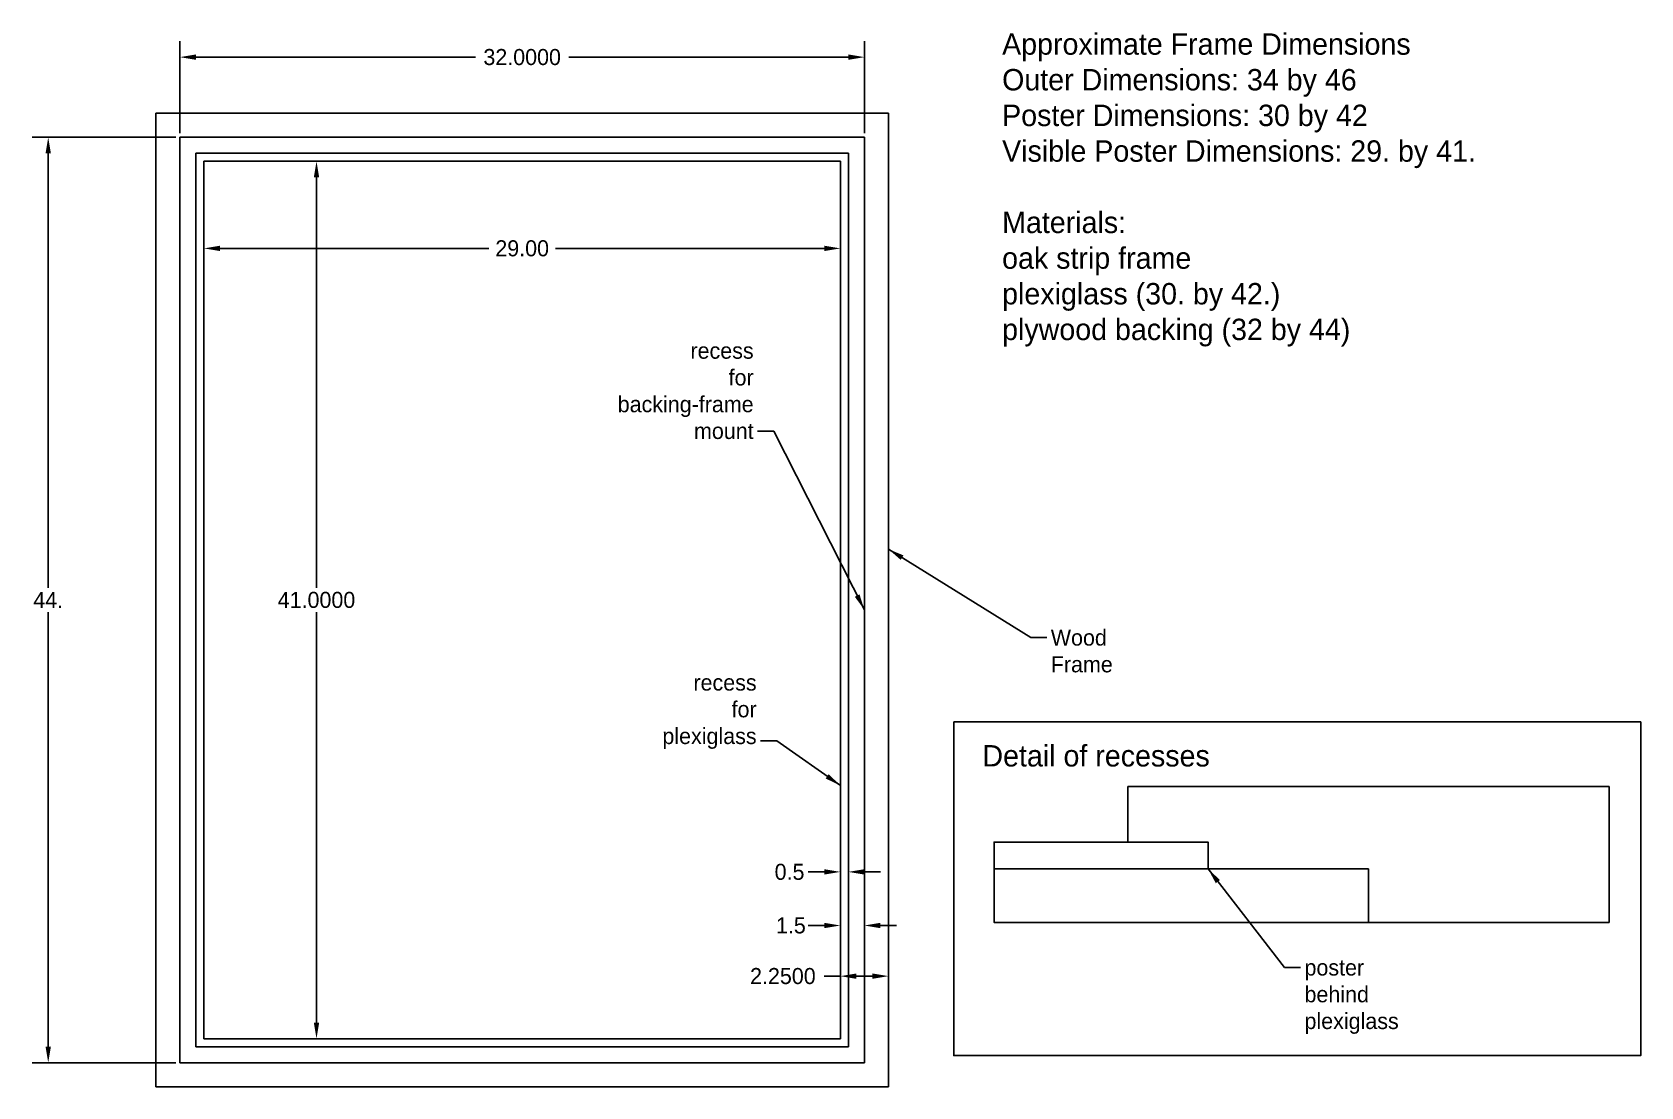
# Model space of a CAD drawing. Header units: inches. Extents: x -6.9 to 68.3, y -1.1 to 48.2.
import ezdxf

# ---------------------------------------------------------------- set-up
doc = ezdxf.new("R2010")
doc.units = ezdxf.units.IN
doc.header["$MEASUREMENT"] = 0
doc.dimstyles.get("Standard").update_dxf_attribs({"dimscale": 1.5, "dimtxt": 0.5, "dimasz": 0.5, "dimexe": 0.5, "dimexo": 0.125, "dimgap": 0.125, "dimtad": 0, "dimtih": 1, "dimtoh": 1, "dimdec": 4, "dimzin": 0, "dimdsep": 46, "dimtxsty": 'Standard', "dimcen": 0.25, "dimadec": 0, "dimazin": 0, "dimtfac": 1, "dimtdec": 4, "dimtofl": 0, "dimtmove": 0, "dimatfit": 3, "dimfxl": 0, "dimtolj": 1, "dimtzin": 0, "dimarcsym": 0})

# ---------------------------------------------------------------- blocks, each defined once
blk = doc.blocks.new('*D2')
at = {"color": 0, "lineweight": -2}
for p, q in [((1.125, 37.547), (1.125, 38.806)), ((30.875, 37.547), (30.875, 38.806)), ((1.875, 38.056), (14.438, 38.056)), ((30.125, 38.056), (17.562, 38.056))]:
    blk.add_line(p, q, dxfattribs=at)
at = {"color": 0}
for points in [[(1.875, 38.181), (1.875, 37.931), (1.125, 38.056)], [(30.125, 38.181), (30.125, 37.931), (30.875, 38.056)]]:
    blk.add_solid(points, dxfattribs=at)
at = {"layer": 'Defpoints', "color": 0}
for p in [(30.875, 38.056), (1.125, 37.36), (30.875, 37.36)]:
    blk.add_point(p, dxfattribs=at)
at = {"color": 0, "insert": (16, 38.056), "char_height": 0.75, "attachment_point": 5}
blk.add_mtext('\\A1;29.00', dxfattribs=at)
blk = doc.blocks.new('*D3')
at = {"color": 0, "lineweight": -2}
for p, q in [((6.572, 42.125), (7.135, 42.125)), ((6.385, 41.375), (6.385, 22.188)), ((6.385, 1.875), (6.385, 21.062)), ((6.197, 1.125), (5.635, 1.125))]:
    blk.add_line(p, q, dxfattribs=at)
at = {"color": 0}
for points in [[(6.26, 41.375), (6.51, 41.375), (6.385, 42.125)], [(6.26, 1.875), (6.51, 1.875), (6.385, 1.125)]]:
    blk.add_solid(points, dxfattribs=at)
at = {"layer": 'Defpoints', "color": 0}
for p in [(6.385, 42.125), (6.385, 1.125), (6.385, 1.125)]:
    blk.add_point(p, dxfattribs=at)
at = {"color": 0, "insert": (6.385, 21.625), "char_height": 0.75, "attachment_point": 5}
blk.add_mtext('\\A1;41.0000', dxfattribs=at)
blk = doc.blocks.new('*D6')
at = {"color": 0, "lineweight": -2}
for p, q in [((0, 43.438), (0, 47.744)), ((32, 43.438), (32, 47.744)), ((0.75, 46.994), (13.812, 46.994)), ((31.25, 46.994), (18.188, 46.994))]:
    blk.add_line(p, q, dxfattribs=at)
at = {"color": 0}
for points in [[(0.75, 47.119), (0.75, 46.869), (0, 46.994)], [(31.25, 47.119), (31.25, 46.869), (32, 46.994)]]:
    blk.add_solid(points, dxfattribs=at)
at = {"layer": 'Defpoints', "color": 0}
for p in [(32, 46.994), (0, 43.25), (32, 43.25)]:
    blk.add_point(p, dxfattribs=at)
at = {"color": 0, "insert": (16, 46.994), "char_height": 0.75, "attachment_point": 5}
blk.add_mtext('\\A1;32.0000', dxfattribs=at)
blk = doc.blocks.new('*D7')
at = {"color": 0, "lineweight": -2}
for p, q in [((-0.188, 43.25), (-6.907, 43.25)), ((-6.157, 42.5), (-6.157, 22.188)), ((-6.157, 0.75), (-6.157, 21.062)), ((-0.188, 0), (-6.907, 0))]:
    blk.add_line(p, q, dxfattribs=at)
at = {"color": 0}
for points in [[(-6.282, 42.5), (-6.032, 42.5), (-6.157, 43.25)], [(-6.282, 0.75), (-6.032, 0.75), (-6.157, 0)]]:
    blk.add_solid(points, dxfattribs=at)
at = {"layer": 'Defpoints', "color": 0}
for p in [(0, 43.25), (-6.157, 0), (0, 0)]:
    blk.add_point(p, dxfattribs=at)
at = {"color": 0, "insert": (-6.157, 21.625), "char_height": 0.75, "attachment_point": 5}
blk.add_mtext('\\A1;44.', dxfattribs=at)
blk = doc.blocks.new('*D8')
at = {"color": 0, "lineweight": -2}
for p, q in [((30.875, 7.714), (30.875, 9.668)), ((31.25, 7.714), (31.25, 9.668)), ((30.125, 8.918), (29.375, 8.918)), ((32, 8.918), (32.75, 8.918))]:
    blk.add_line(p, q, dxfattribs=at)
at = {"color": 0}
for points in [[(30.125, 9.043), (30.125, 8.793), (30.875, 8.918)], [(32, 9.043), (32, 8.793), (31.25, 8.918)]]:
    blk.add_solid(points, dxfattribs=at)
at = {"layer": 'Defpoints', "color": 0}
for p in [(30.875, 8.918), (30.875, 7.526), (31.25, 7.526)]:
    blk.add_point(p, dxfattribs=at)
at = {"color": 0, "insert": (28.5, 8.918), "char_height": 0.75, "attachment_point": 5}
blk.add_mtext('\\A1;0.5', dxfattribs=at)
blk = doc.blocks.new('*D9')
at = {"color": 0, "lineweight": -2}
for p, q in [((30.875, 5.905), (30.875, 7.163)), ((32, 5.905), (32, 7.163)), ((30.125, 6.413), (29.375, 6.413)), ((32.75, 6.413), (33.5, 6.413))]:
    blk.add_line(p, q, dxfattribs=at)
at = {"color": 0}
for points in [[(30.125, 6.538), (30.125, 6.288), (30.875, 6.413)], [(32.75, 6.538), (32.75, 6.288), (32, 6.413)]]:
    blk.add_solid(points, dxfattribs=at)
at = {"layer": 'Defpoints', "color": 0}
for p in [(30.875, 6.413), (30.875, 5.717), (32, 5.717)]:
    blk.add_point(p, dxfattribs=at)
at = {"color": 0, "insert": (28.562, 6.413), "char_height": 0.75, "attachment_point": 5}
blk.add_mtext('\\A1;1.5', dxfattribs=at)
blk = doc.blocks.new('*D10')
at = {"color": 0, "lineweight": -2}
for p, q in [((30.875, 4.235), (30.875, 4.797)), ((33.125, 3.956), (33.125, 4.797)), ((30.875, 4.047), (30.125, 4.047)), ((32.375, 4.047), (31.625, 4.047))]:
    blk.add_line(p, q, dxfattribs=at)
at = {"color": 0}
for points in [[(31.625, 4.172), (31.625, 3.922), (30.875, 4.047)], [(32.375, 4.172), (32.375, 3.922), (33.125, 4.047)]]:
    blk.add_solid(points, dxfattribs=at)
at = {"layer": 'Defpoints', "color": 0}
for p in [(30.875, 4.047), (30.875, 4.047), (33.125, 3.769)]:
    blk.add_point(p, dxfattribs=at)
at = {"color": 0, "insert": (28.188, 4.047), "char_height": 0.75, "attachment_point": 5}
blk.add_mtext('\\A1;2.2500', dxfattribs=at)

msp = doc.modelspace()

# ---------------------------------------------------------------- linework, layer by layer
for p, q in [((44.31571, 10.30812), (44.31571, 12.9141)), ((44.31571, 12.9141), (66.81571, 12.9141)), ((66.81571, 6.55812), (66.81571, 12.9141)), ((55.56571, 6.55812), (66.81571, 6.55812))]:
    msp.add_line(p, q)
for points in [[(-1.125, -1.125), (33.125, -1.125), (33.125, 44.375), (-1.125, 44.375)], [(0, 0), (32, 0), (32, 43.25), (0, 43.25)], [(0.75, 42.5), (31.25, 42.5), (31.25, 0.75), (0.75, 0.75)], [(1.125, 1.125), (30.875, 1.125), (30.875, 42.125), (1.125, 42.125)], [(36.17946, 15.93001), (68.2974, 15.93001), (68.2974, 0.33816), (36.17946, 0.33816)], [(38.06571, 9.05812), (48.06571, 9.05812), (48.06571, 10.30812), (38.06571, 10.30812)], [(38.06571, 9.05812), (55.56571, 9.05812), (55.56571, 6.55812), (38.06571, 6.55812)]]:
    msp.add_lwpolyline(points, close=True)

# ---------------------------------------------------------------- texts
for s, insert, char_height, width, attachment_point in [('Approximate Frame Dimensions\\POuter Dimensions: 34 by 46\\PPoster Dimensions: 30 by 42\\PVisible Poster Dimensions: 29. by 41.  \\P\\PMaterials:\\Poak strip frame\\Pplexiglass (30. by 42.)\\Pplywood backing (32 by 44)', (38.43798, 48.10714), 1, 46.6156, 1), ('\\A1;recess for backing-frame mount', (26.82125, 29.13916), 0.75, 1, 9), ('Wood Frame', (40.71333, 20.24373), 0.75, 1, 1), ('recess for plexiglass', (26.9606, 14.66615), 0.75, 1, 9), ('Detail of recesses', (37.51771, 14.84452), 1, 29.298, 1), ('\\A1;poster behind plexiglass', (52.57463, 4.82495), 0.75, 1, 1)]:
    msp.add_mtext(s, dxfattribs=dict(insert=insert, char_height=char_height, width=width, attachment_point=attachment_point))

# ---------------------------------------------------------------- dimensions: what is measured, and where the dimension line sits
for base, p1, p2, picture, middle in [((32, 46.99364), (0, 43.25), (32, 43.25), '*D6', (16, 46.99364)), ((30.875, 4.04723), (33.125, 3.76891), (30.875, 4.04723), '*D10', (28.1875, 4.04723))]:
    dim = msp.add_linear_dim(base=base, p1=p1, p2=p2, dimstyle='Standard')
    dim.commit()
    dim.dimension.update_dxf_attribs({"geometry": picture, "text_midpoint": middle})
dim = msp.add_linear_dim(base=(-6.15685, 0), p1=(0, 43.25), p2=(0, 0), angle=90, text='44.', dimstyle='Standard')
dim.commit()
dim.dimension.update_dxf_attribs({"geometry": '*D7', "text_midpoint": (-6.15685, 21.625)})
dim = msp.add_linear_dim(base=(6.38476, 1.125), p1=(6.38476, 42.125), p2=(6.38476, 1.125), angle=90, dimstyle='Standard')
dim.commit()
dim.dimension.update_dxf_attribs({"geometry": '*D3', "text_midpoint": (6.38476, 21.625)})
for base, p1, p2, text, picture, middle in [((30.875, 38.05552), (1.125, 37.3597), (30.875, 37.3597), '29.00', '*D2', (16, 38.05552)), ((30.875, 8.91796), (31.25, 7.52632), (30.875, 7.52632), '0.5', '*D8', (28.5, 8.91796)), ((30.875, 6.41301), (32, 5.7172), (30.875, 5.7172), '1.5', '*D9', (28.5625, 6.41301))]:
    dim = msp.add_linear_dim(base=base, p1=p1, p2=p2, text=text, dimstyle='Standard')
    dim.commit()
    dim.dimension.update_dxf_attribs({"geometry": picture, "text_midpoint": middle})

# ---------------------------------------------------------------- leaders
at = {"annotation_type": 0, "has_hookline": 1}
for points, hookline_direction, text_width in [([(32, 21.16435), (27.75875, 29.51416), (27.00875, 29.51416)], 1, 9), ([(33.125, 24), (39.77583, 19.86873), (40.52583, 19.86873)], 0, 3.875), ([(30.875, 12.9537), (27.8981, 15.04115), (27.1481, 15.04115)], 1, 9.25), ([(48.06571, 9.05812), (51.63713, 4.44995), (52.38713, 4.44995)], 0, 6)]:
    msp.add_leader(points, dimstyle='Standard', override={"dimgap": 0.125, "dimtad": 0}, dxfattribs=dict(at, hookline_direction=hookline_direction, text_width=text_width))

doc.saveas('drawing.dxf')
